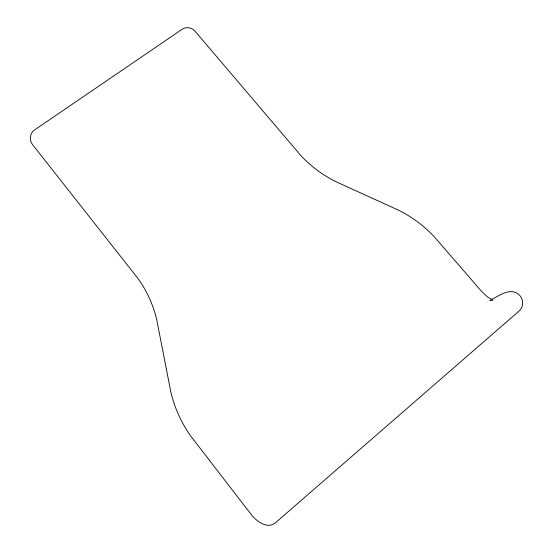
<?xml version="1.0" encoding="UTF-8"?>
<svg xmlns="http://www.w3.org/2000/svg" width="553" height="553" viewBox="0 0 553 553"><rect width="100%" height="100%" fill="white"/><g stroke="black" fill="none" stroke-linecap="round" stroke-linejoin="round"><path stroke-width="0.83" d="M491.05 300.327L489.771 300.701C498.108 296.235 511.283 285.908 519.965 295.737C523.954 300.231 523.484 307.883 518.541 311.505L275.795 522.488C267.956 529.38 257.988 522.219 252.389 516.032L190.937 436.331C181.412 423.017 174.506 407.768 170.801 391.821L156.776 319.917C153.285 304.897 146.745 290.532 137.649 278.076L32.295 144.285C28.915 139.84 29.938 132.824 34.763 129.817L182.366 29.129C186.437 26.364 192.098 27.664 195.14 31.341L300.397 155.02C310.42 165.997 322.565 175.059 335.878 181.667L398.582 210.209C412.096 216.914 424.393 226.136 434.637 237.196L481.373 291.127L487.504 296.968L492.723 300.058M491.354 299.747L492.751 300.051"/></g></svg>
